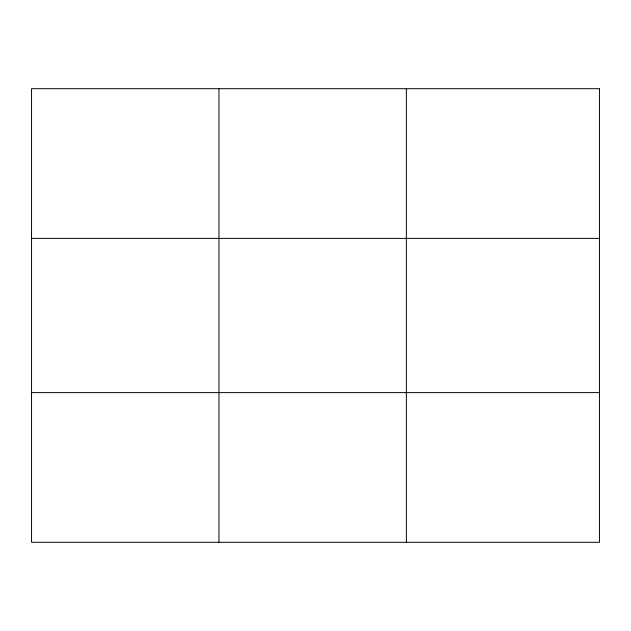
<?xml version="1.0" encoding="UTF-8"?>
<svg xmlns="http://www.w3.org/2000/svg" width="631" height="631" viewBox="0 0 631 631"><rect width="100%" height="100%" fill="white"/><g stroke="black" fill="none" stroke-linecap="round" stroke-linejoin="round"><path stroke-width="0.95" d="M218.957 88.695L218.957 542.305M406.364 88.695L406.364 542.305M31.55 238.384L599.45 238.384M31.55 392.616L599.45 392.616M599.45 88.695L599.45 542.305L31.55 542.305L31.55 88.695L599.45 88.695"/></g></svg>
